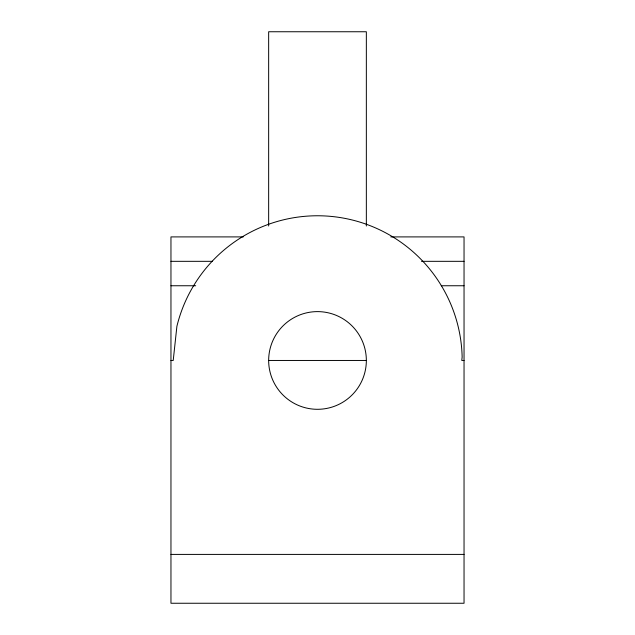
<?xml version="1.0" encoding="UTF-8"?>
<svg xmlns="http://www.w3.org/2000/svg" width="635" height="635" viewBox="0 0 635 635"><rect width="100%" height="100%" fill="white"/><g stroke="black" fill="none" stroke-linecap="round" stroke-linejoin="round"><path stroke-width="0.95" d="M243.237 236.903L170.958 236.903L170.958 603.25L464.042 603.25L464.042 236.903L390.771 236.903M170.958 261.326L212.55 261.326M421.465 261.326L464.042 261.326M170.958 285.75L195.715 285.75M441.269 285.75L464.042 285.75M170.958 360.458L173.22 360.458L176.895 326.334A144.685 144.685 0 0 1 462.145 357.029L461.78 360.458L464.042 360.458M268.653 360.458L366.347 360.458A48.847 48.847 0 0 1 293.076 402.757A48.847 48.847 0 0 1 293.076 318.159A48.847 48.847 0 0 1 366.347 360.458M170.958 554.403L464.042 554.403M366.347 226.004L366.347 31.75L268.653 31.75L268.653 226.004"/></g></svg>
